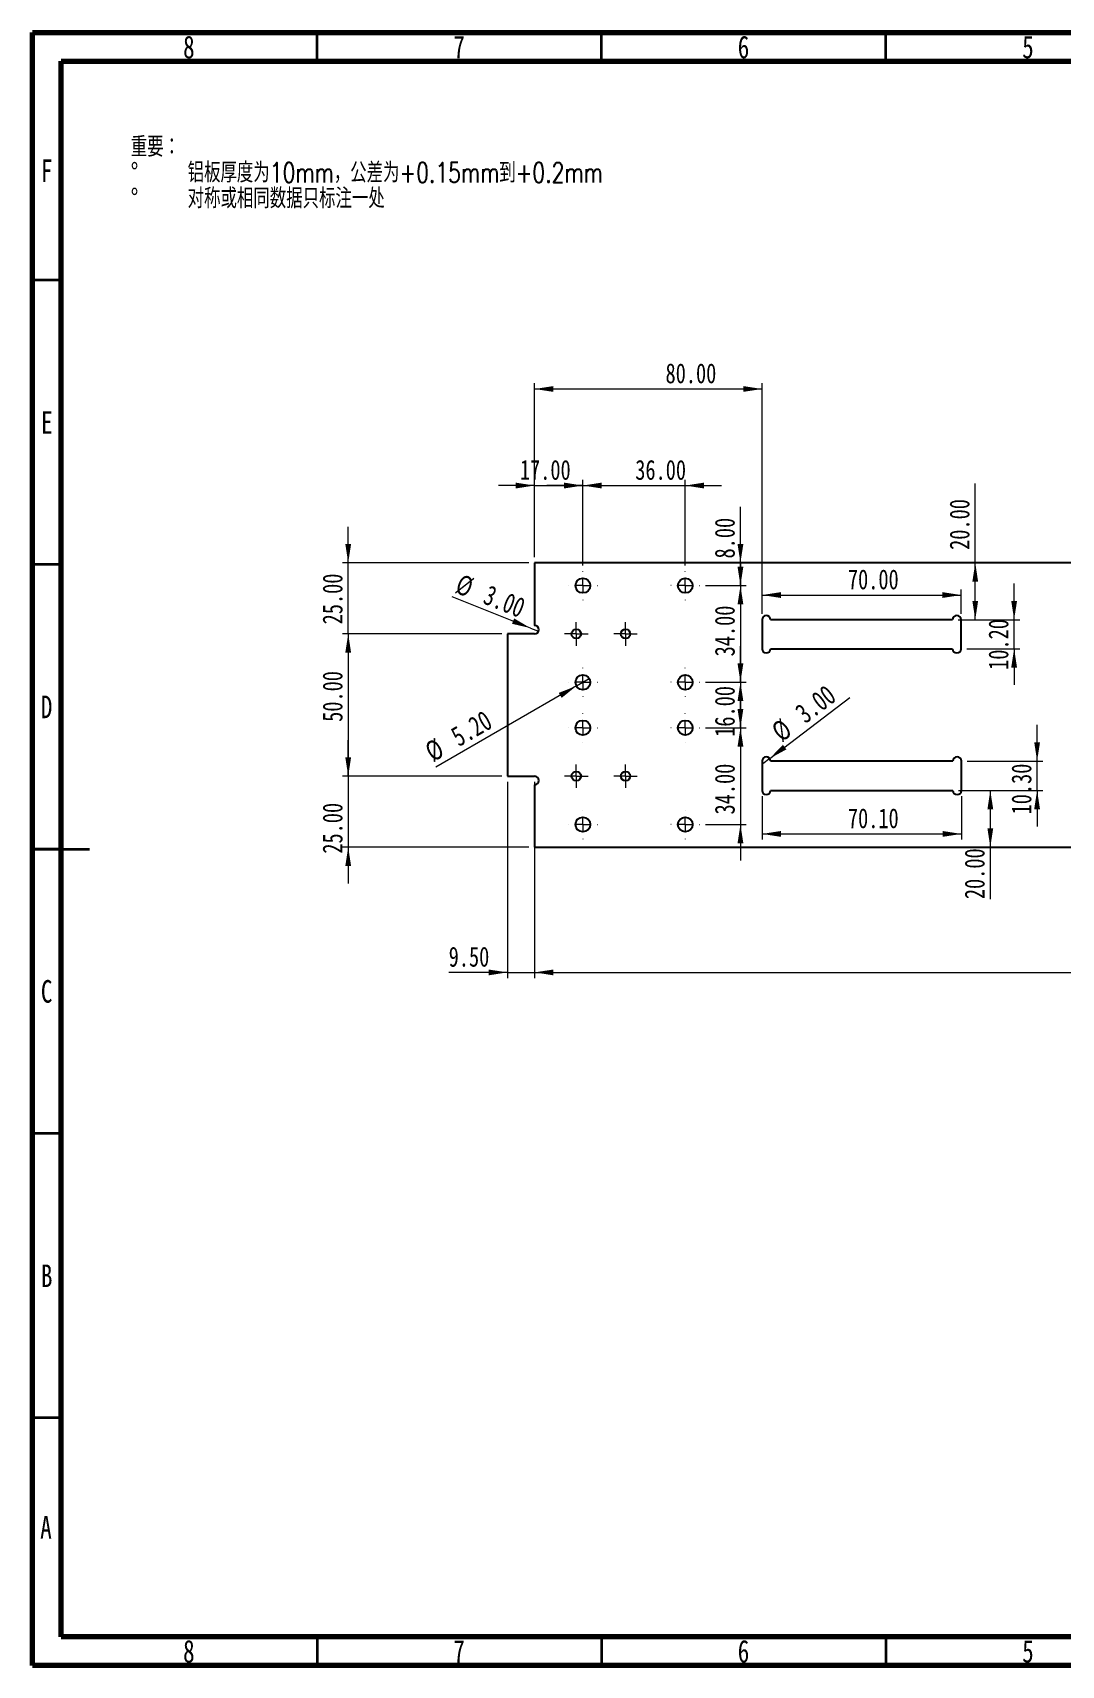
# Model space of a CAD drawing. Header units: millimetres. Extents: x 15 to 415, y 5 to 292.
# Drawn here: x 15 to 195.8, y 5 to 292 of the extents above; entities that cross this region are included whole.
import ezdxf

# ---------------------------------------------------------------- set-up
doc = ezdxf.new("R2010")
doc.units = ezdxf.units.MM
doc.styles.add('SLDTEXTSTYLE0', font='TXT', dxfattribs={"width": 0.75})
doc.styles.add('SLDTEXTSTYLE3', font='TXT', dxfattribs={"width": 0.75, "bigfont": 'bigfont'})
doc.dimstyles.new('SLDDIMSTYLE0', dxfattribs={"dimtxt": 3.5, "dimasz": 3.302, "dimexe": 0, "dimexo": 0.0625, "dimgap": 0.875, "dimtad": 1, "dimlfac": 2, "dimrnd": 1e-09, "dimzin": 4, "dimdsep": 46, "dimtxsty": 'SLDTEXTSTYLE0', "dimsah": 1, "dimcen": 0.09, "dimadec": 0, "dimazin": 1, "dimtfac": 1, "dimtmove": 0, "dimatfit": 0, "dimfxl": 0, "dimfrac": 2, "dimtolj": 1, "dimtzin": 12, "dimarcsym": 0})
doc.dimstyles.new('SLDDIMSTYLE1', dxfattribs={"dimtxt": 3.5, "dimasz": 3.302, "dimexe": 0, "dimexo": 0.0625, "dimgap": 0.875, "dimtad": 1, "dimlfac": 2, "dimrnd": 1e-09, "dimzin": 4, "dimdsep": 46, "dimtxsty": 'SLDTEXTSTYLE0', "dimblk1": 'NONE', "dimsah": 1, "dimcen": 0, "dimadec": 0, "dimazin": 1, "dimtfac": 1, "dimtmove": 0, "dimatfit": 3, "dimldrblk": 'NONE', "dimfxl": 0, "dimfrac": 2, "dimtolj": 1, "dimtzin": 12, "dimarcsym": 0})
doc.dimstyles.new('SLDDIMSTYLE2', dxfattribs={"dimtxt": 3.5, "dimasz": 3.302, "dimexe": 0, "dimexo": 0.0625, "dimgap": 0.875, "dimtad": 1, "dimlfac": 2, "dimrnd": 1e-09, "dimzin": 4, "dimdsep": 46, "dimtxsty": 'SLDTEXTSTYLE0', "dimsah": 1, "dimcen": 0.09, "dimadec": 0, "dimazin": 1, "dimtfac": 1, "dimtofl": 0, "dimtmove": 0, "dimatfit": 3, "dimfxl": 0, "dimfrac": 2, "dimtolj": 1, "dimtzin": 12, "dimarcsym": 0})

# ---------------------------------------------------------------- blocks, each defined once
blk = doc.blocks.new('_D')
at = {"color": 7, "linetype": 'Continuous', "lineweight": 0}
for p, q in [((97.47, 186.31), (69.47, 186.31)), ((70.47, 186.31), (70.47, 161.31)), ((97.47, 161.31), (69.47, 161.31))]:
    blk.add_line(p, q, dxfattribs=at)
at = {"color": 7, "linetype": 'Continuous', "lineweight": 18}
for points in [[(70.47, 186.31), (69.96, 183), (70.98, 183)], [(70.47, 161.31), (70.98, 164.61), (69.96, 164.61)]]:
    blk.add_solid(points, dxfattribs=at)
at = {"color": 7, "linetype": 'Continuous', "lineweight": 18, "insert": (65.96, 170.85), "char_height": 3.5, "attachment_point": 1, "rotation": 90, "style": 'SLDTEXTSTYLE0'}
blk.add_mtext('50.00', dxfattribs=at)
blk = doc.blocks.new('_D_1')
at = {"color": 7, "linetype": 'Continuous', "lineweight": 0}
for p, q in [((139.42, 194.81), (139.42, 201.16)), ((133.27, 194.81), (140.42, 194.81)), ((139.42, 194.81), (139.42, 177.81)), ((133.27, 177.81), (140.42, 177.81)), ((139.42, 177.81), (139.42, 171.46))]:
    blk.add_line(p, q, dxfattribs=at)
at = {"color": 7, "linetype": 'Continuous', "lineweight": 18}
for points in [[(139.42, 194.81), (139.93, 198.11), (138.91, 198.11)], [(139.42, 177.81), (138.91, 174.5), (139.93, 174.5)]]:
    blk.add_solid(points, dxfattribs=at)
at = {"color": 7, "linetype": 'Continuous', "lineweight": 18, "insert": (134.91, 182.36), "char_height": 3.5, "attachment_point": 1, "rotation": 90, "style": 'SLDTEXTSTYLE0'}
blk.add_mtext('34.00', dxfattribs=at)
blk = doc.blocks.new('_D_2')
at = {"color": 7, "linetype": 'Continuous', "lineweight": 0}
for p, q in [((111.72, 212.39), (105.37, 212.39)), ((111.72, 198.36), (111.72, 213.39)), ((111.72, 212.39), (129.72, 212.39)), ((129.72, 198.36), (129.72, 213.39)), ((129.72, 212.39), (136.07, 212.39))]:
    blk.add_line(p, q, dxfattribs=at)
at = {"color": 7, "linetype": 'Continuous', "lineweight": 18}
for points in [[(111.72, 212.39), (108.42, 212.9), (108.42, 211.88)], [(129.72, 212.39), (133.02, 211.88), (133.02, 212.9)]]:
    blk.add_solid(points, dxfattribs=at)
at = {"color": 7, "linetype": 'Continuous', "lineweight": 18, "insert": (120.93, 216.9), "char_height": 3.5, "attachment_point": 1, "style": 'SLDTEXTSTYLE0'}
blk.add_mtext('36.00', dxfattribs=at)
blk = doc.blocks.new('_D_3')
at = {"color": 7, "linetype": 'Continuous', "lineweight": 0}
for p, q in [((103.22, 212.39), (96.87, 212.39)), ((103.22, 199.81), (103.22, 213.39)), ((103.22, 212.39), (111.72, 212.39)), ((111.72, 198.36), (111.72, 213.39)), ((111.72, 212.39), (118.07, 212.39))]:
    blk.add_line(p, q, dxfattribs=at)
at = {"color": 7, "linetype": 'Continuous', "lineweight": 18}
for points in [[(103.22, 212.39), (99.92, 212.9), (99.92, 211.88)], [(111.72, 212.39), (115.02, 211.88), (115.02, 212.9)]]:
    blk.add_solid(points, dxfattribs=at)
at = {"color": 7, "linetype": 'Continuous', "lineweight": 18, "insert": (100.65, 216.9), "char_height": 3.5, "attachment_point": 1, "style": 'SLDTEXTSTYLE0'}
blk.add_mtext('17.00', dxfattribs=at)
blk = doc.blocks.new('_D_4')
at = {"color": 7, "linetype": 'Continuous', "lineweight": 0}
for q in [(112.84, 178.46), (85.85, 162.87)]:
    blk.add_line((110.59, 177.16), q, dxfattribs=at)
at = {"color": 7, "linetype": 'Continuous', "lineweight": 18}
blk.add_solid([(110.59, 177.16), (107.48, 175.94), (107.99, 175.06)], dxfattribs=at)
at = {"color": 7, "linetype": 'Continuous', "lineweight": 18, "char_height": 3.5, "attachment_point": 1, "rotation": 30, "style": 'SLDTEXTSTYLE0'}
for s, insert in [('5.20', (88.15, 169.44)), ('%%c', (83.6, 166.76))]:
    blk.add_mtext(s, dxfattribs=dict(at, insert=insert))
blk = doc.blocks.new('_None')
blk = doc.blocks.new('_D_6')
at = {"color": 7, "linetype": 'Continuous', "lineweight": 0}
for p, q in [((214.63, 155.31), (214.63, 161.66)), ((215.92, 155.31), (213.63, 155.31)), ((214.63, 155.31), (214.63, 148.81)), ((214.63, 148.81), (214.63, 142.46))]:
    blk.add_line(p, q, dxfattribs=at)
at = {"color": 7, "linetype": 'Continuous', "lineweight": 18}
for points in [[(214.63, 155.31), (215.13, 158.61), (214.12, 158.61)], [(214.63, 148.81), (214.12, 145.5), (215.13, 145.5)]]:
    blk.add_solid(points, dxfattribs=at)
at = {"color": 7, "linetype": 'Continuous', "lineweight": 18, "insert": (210.11, 145.33), "char_height": 3.5, "attachment_point": 1, "rotation": 90, "style": 'SLDTEXTSTYLE0'}
blk.add_mtext('13.00', dxfattribs=at)
blk = doc.blocks.new('_D_12')
at = {"color": 7, "linetype": 'Continuous', "lineweight": 0}
for p, q in [((98.47, 160.31), (98.47, 125.81)), ((103.22, 160.31), (103.22, 125.81)), ((98.47, 126.81), (88.13, 126.81)), ((98.47, 126.81), (103.22, 126.81)), ((103.22, 126.81), (109.57, 126.81))]:
    blk.add_line(p, q, dxfattribs=at)
at = {"color": 7, "linetype": 'Continuous', "lineweight": 18}
for points in [[(98.47, 126.81), (95.17, 127.31), (95.17, 126.3)], [(103.22, 126.81), (106.52, 126.3), (106.52, 127.31)]]:
    blk.add_solid(points, dxfattribs=at)
at = {"color": 7, "linetype": 'Continuous', "lineweight": 18, "insert": (88.13, 131.32), "char_height": 3.5, "attachment_point": 1, "style": 'SLDTEXTSTYLE0'}
blk.add_mtext('9.50', dxfattribs=at)
blk = doc.blocks.new('_D_13')
at = {"color": 7, "linetype": 'Continuous', "lineweight": 0}
for p, q in [((103.22, 147.81), (103.22, 125.81)), ((353.22, 147.81), (353.22, 125.81)), ((103.22, 126.81), (353.22, 126.81))]:
    blk.add_line(p, q, dxfattribs=at)
at = {"color": 7, "linetype": 'Continuous', "lineweight": 18}
for points in [[(103.22, 126.81), (106.52, 126.3), (106.52, 127.31)], [(353.22, 126.81), (349.92, 127.31), (349.92, 126.3)]]:
    blk.add_solid(points, dxfattribs=at)
at = {"color": 7, "linetype": 'Continuous', "lineweight": 18, "insert": (223.64, 131.32), "char_height": 3.5, "attachment_point": 1, "style": 'SLDTEXTSTYLE0'}
blk.add_mtext('500.00', dxfattribs=at)
blk = doc.blocks.new('_D_14')
at = {"color": 7, "linetype": 'Continuous', "lineweight": 0}
for p, q in [((139.42, 177.81), (139.42, 184.16)), ((133.27, 177.81), (140.42, 177.81)), ((139.42, 177.81), (139.42, 169.81)), ((133.27, 169.81), (140.42, 169.81)), ((139.42, 169.81), (139.42, 163.46))]:
    blk.add_line(p, q, dxfattribs=at)
at = {"color": 7, "linetype": 'Continuous', "lineweight": 18}
for points in [[(139.42, 177.81), (139.93, 181.11), (138.91, 181.11)], [(139.42, 169.81), (138.91, 166.5), (139.93, 166.5)]]:
    blk.add_solid(points, dxfattribs=at)
at = {"color": 7, "linetype": 'Continuous', "lineweight": 18, "insert": (134.91, 168.22), "char_height": 3.5, "attachment_point": 1, "rotation": 90, "style": 'SLDTEXTSTYLE0'}
blk.add_mtext('16.00', dxfattribs=at)
blk = doc.blocks.new('_D_15')
at = {"color": 7, "linetype": 'Continuous', "lineweight": 0}
for p, q in [((139.42, 169.81), (139.42, 176.16)), ((133.27, 169.81), (140.42, 169.81)), ((139.42, 169.81), (139.42, 152.81)), ((133.27, 152.81), (140.42, 152.81)), ((139.42, 152.81), (139.42, 146.46))]:
    blk.add_line(p, q, dxfattribs=at)
at = {"color": 7, "linetype": 'Continuous', "lineweight": 18}
for points in [[(139.42, 169.81), (139.93, 173.11), (138.91, 173.11)], [(139.42, 152.81), (138.91, 149.5), (139.93, 149.5)]]:
    blk.add_solid(points, dxfattribs=at)
at = {"color": 7, "linetype": 'Continuous', "lineweight": 18, "insert": (134.91, 154.57), "char_height": 3.5, "attachment_point": 1, "rotation": 90, "style": 'SLDTEXTSTYLE0'}
blk.add_mtext('34.00', dxfattribs=at)
blk = doc.blocks.new('_D_17')
at = {"color": 7, "linetype": 'Continuous', "lineweight": 0}
for p, q in [((139.42, 198.81), (139.42, 208.62)), ((139.42, 198.81), (139.42, 194.81)), ((133.27, 194.81), (140.42, 194.81)), ((139.42, 194.81), (139.42, 188.46))]:
    blk.add_line(p, q, dxfattribs=at)
at = {"color": 7, "linetype": 'Continuous', "lineweight": 18}
for points in [[(139.42, 198.81), (139.93, 202.11), (138.91, 202.11)], [(139.42, 194.81), (138.91, 191.5), (139.93, 191.5)]]:
    blk.add_solid(points, dxfattribs=at)
at = {"color": 7, "linetype": 'Continuous', "lineweight": 18, "insert": (134.91, 199.57), "char_height": 3.5, "attachment_point": 1, "rotation": 90, "style": 'SLDTEXTSTYLE0'}
blk.add_mtext('8.00', dxfattribs=at)
blk = doc.blocks.new('_D_18')
at = {"color": 7, "linetype": 'Continuous', "lineweight": 0}
for p, q in [((187.53, 188.81), (187.53, 195.16)), ((179.22, 188.81), (188.53, 188.81)), ((187.53, 183.71), (187.53, 188.81)), ((179.22, 183.71), (188.53, 183.71)), ((187.53, 183.71), (187.53, 177.36))]:
    blk.add_line(p, q, dxfattribs=at)
at = {"color": 7, "linetype": 'Continuous', "lineweight": 18}
for points in [[(187.53, 188.81), (188.04, 192.11), (187.02, 192.11)], [(187.53, 183.71), (187.02, 180.4), (188.04, 180.4)]]:
    blk.add_solid(points, dxfattribs=at)
at = {"color": 7, "linetype": 'Continuous', "lineweight": 18, "insert": (183.02, 179.99), "char_height": 3.5, "attachment_point": 1, "rotation": 90, "style": 'SLDTEXTSTYLE0'}
blk.add_mtext('10.20', dxfattribs=at)
blk = doc.blocks.new('_D_19')
at = {"color": 7, "linetype": 'Continuous', "lineweight": 0}
for p, q in [((191.57, 163.96), (191.57, 170.31)), ((179.27, 163.96), (192.57, 163.96)), ((191.57, 158.81), (191.57, 163.96)), ((179.27, 158.81), (192.57, 158.81)), ((191.57, 158.81), (191.57, 152.46))]:
    blk.add_line(p, q, dxfattribs=at)
at = {"color": 7, "linetype": 'Continuous', "lineweight": 18}
for points in [[(191.57, 163.96), (192.08, 167.26), (191.06, 167.26)], [(191.57, 158.81), (191.06, 155.5), (192.08, 155.5)]]:
    blk.add_solid(points, dxfattribs=at)
at = {"color": 7, "linetype": 'Continuous', "lineweight": 18, "insert": (187.06, 154.58), "char_height": 3.5, "attachment_point": 1, "rotation": 90, "style": 'SLDTEXTSTYLE0'}
blk.add_mtext('10.30', dxfattribs=at)
blk = doc.blocks.new('_D_23')
at = {"color": 7, "linetype": 'Continuous', "lineweight": 0}
for p, q in [((103.22, 199.81), (103.22, 230.36)), ((143.22, 189.81), (143.22, 230.36)), ((143.22, 229.36), (103.22, 229.36))]:
    blk.add_line(p, q, dxfattribs=at)
at = {"color": 7, "linetype": 'Continuous', "lineweight": 18}
for points in [[(103.22, 229.36), (106.52, 228.86), (106.52, 229.87)], [(143.22, 229.36), (139.92, 229.87), (139.92, 228.86)]]:
    blk.add_solid(points, dxfattribs=at)
at = {"color": 7, "linetype": 'Continuous', "lineweight": 18, "insert": (126.25, 233.87), "char_height": 3.5, "attachment_point": 1, "style": 'SLDTEXTSTYLE0'}
blk.add_mtext('80.00', dxfattribs=at)
blk = doc.blocks.new('_D_25')
at = {"color": 7, "linetype": 'Continuous', "lineweight": 0}
for p, q in [((180.7, 198.81), (180.7, 212.72)), ((180.7, 188.81), (180.7, 198.81)), ((177.72, 188.81), (181.7, 188.81))]:
    blk.add_line(p, q, dxfattribs=at)
at = {"color": 7, "linetype": 'Continuous', "lineweight": 18}
for points in [[(180.7, 198.81), (180.19, 195.5), (181.2, 195.5)], [(180.7, 188.81), (181.2, 192.11), (180.19, 192.11)]]:
    blk.add_solid(points, dxfattribs=at)
at = {"color": 7, "linetype": 'Continuous', "lineweight": 18, "insert": (176.18, 201.08), "char_height": 3.5, "attachment_point": 1, "rotation": 90, "style": 'SLDTEXTSTYLE0'}
blk.add_mtext('20.00', dxfattribs=at)
blk = doc.blocks.new('_D_26')
at = {"color": 7, "linetype": 'Continuous', "lineweight": 0}
for p, q in [((177.77, 158.81), (184.34, 158.81)), ((183.34, 158.81), (183.34, 148.81)), ((183.34, 148.81), (183.34, 139.69))]:
    blk.add_line(p, q, dxfattribs=at)
at = {"color": 7, "linetype": 'Continuous', "lineweight": 18}
for points in [[(183.34, 158.81), (182.84, 155.5), (183.85, 155.5)], [(183.34, 148.81), (183.85, 152.11), (182.84, 152.11)]]:
    blk.add_solid(points, dxfattribs=at)
at = {"color": 7, "linetype": 'Continuous', "lineweight": 18, "insert": (178.83, 139.69), "char_height": 3.5, "attachment_point": 1, "rotation": 90, "style": 'SLDTEXTSTYLE0'}
blk.add_mtext('20.00', dxfattribs=at)
blk = doc.blocks.new('_D_30')
at = {"color": 7, "linetype": 'Continuous', "lineweight": 0}
for p, q in [((70.47, 161.31), (70.47, 167.66)), ((97.47, 161.31), (69.47, 161.31)), ((70.47, 161.31), (70.47, 148.81)), ((102.22, 148.81), (69.47, 148.81)), ((70.47, 148.81), (70.47, 142.46))]:
    blk.add_line(p, q, dxfattribs=at)
at = {"color": 7, "linetype": 'Continuous', "lineweight": 18}
for points in [[(70.47, 161.31), (70.98, 164.61), (69.96, 164.61)], [(70.47, 148.81), (69.96, 145.5), (70.98, 145.5)]]:
    blk.add_solid(points, dxfattribs=at)
at = {"color": 7, "linetype": 'Continuous', "lineweight": 18, "insert": (65.96, 147.68), "char_height": 3.5, "attachment_point": 1, "rotation": 90, "style": 'SLDTEXTSTYLE0'}
blk.add_mtext('25.00', dxfattribs=at)
blk = doc.blocks.new('_D_31')
at = {"color": 7, "linetype": 'Continuous', "lineweight": 0}
for p, q in [((70.47, 198.81), (70.47, 205.16)), ((102.22, 198.81), (69.47, 198.81)), ((70.47, 186.31), (70.47, 198.81)), ((97.47, 186.31), (69.47, 186.31)), ((70.47, 186.31), (70.47, 179.96))]:
    blk.add_line(p, q, dxfattribs=at)
at = {"color": 7, "linetype": 'Continuous', "lineweight": 18}
for points in [[(70.47, 198.81), (70.98, 202.11), (69.96, 202.11)], [(70.47, 186.31), (69.96, 183), (70.98, 183)]]:
    blk.add_solid(points, dxfattribs=at)
at = {"color": 7, "linetype": 'Continuous', "lineweight": 18, "insert": (65.96, 187.99), "char_height": 3.5, "attachment_point": 1, "rotation": 90, "style": 'SLDTEXTSTYLE0'}
blk.add_mtext('25.00', dxfattribs=at)
blk = doc.blocks.new('_D_32')
at = {"color": 7, "linetype": 'Continuous', "lineweight": 0}
for q in [(88.73, 192.84), (103.92, 186.78)]:
    blk.add_line((102.52, 187.33), q, dxfattribs=at)
at = {"color": 7, "linetype": 'Continuous', "lineweight": 18}
blk.add_solid([(102.52, 187.33), (99.64, 189.03), (99.27, 188.09)], dxfattribs=at)
at = {"color": 7, "linetype": 'Continuous', "lineweight": 18, "char_height": 3.5, "attachment_point": 1, "rotation": 338.2253, "style": 'SLDTEXTSTYLE0'}
for s, insert in [('%%c', (90.35, 196.91)), ('3.00', (95.27, 195))]:
    blk.add_mtext(s, dxfattribs=dict(at, insert=insert))
blk = doc.blocks.new('_D_33')
at = {"color": 7, "linetype": 'Continuous', "lineweight": 0}
for q in [(158.62, 175.14), (143.37, 163.5)]:
    blk.add_line((144.56, 164.41), q, dxfattribs=at)
at = {"color": 7, "linetype": 'Continuous', "lineweight": 18}
blk.add_solid([(144.56, 164.41), (147.5, 166.01), (146.88, 166.82)], dxfattribs=at)
at = {"color": 7, "linetype": 'Continuous', "lineweight": 18, "char_height": 3.5, "attachment_point": 1, "rotation": 37.3657, "style": 'SLDTEXTSTYLE0'}
for s, insert in [('3.00', (148.7, 173.22)), ('%%c', (144.54, 169.97))]:
    blk.add_mtext(s, dxfattribs=dict(at, insert=insert))
blk = doc.blocks.new('_D_34')
at = {"color": 7, "linetype": 'Continuous', "lineweight": 0}
for p, q in [((143.22, 189.81), (143.22, 194.14)), ((143.22, 193.14), (178.22, 193.14)), ((178.22, 189.81), (178.22, 194.14))]:
    blk.add_line(p, q, dxfattribs=at)
at = {"color": 7, "linetype": 'Continuous', "lineweight": 18}
for points in [[(143.22, 193.14), (146.52, 192.63), (146.52, 193.65)], [(178.22, 193.14), (174.92, 193.65), (174.92, 192.63)]]:
    blk.add_solid(points, dxfattribs=at)
at = {"color": 7, "linetype": 'Continuous', "lineweight": 18, "insert": (158.31, 197.65), "char_height": 3.5, "attachment_point": 1, "style": 'SLDTEXTSTYLE0'}
blk.add_mtext('70.00', dxfattribs=at)
blk = doc.blocks.new('_D_36')
at = {"color": 7, "linetype": 'Continuous', "lineweight": 0}
for p, q in [((143.22, 157.81), (143.22, 150.15)), ((178.27, 157.81), (178.27, 150.15)), ((143.22, 151.15), (178.27, 151.15))]:
    blk.add_line(p, q, dxfattribs=at)
at = {"color": 7, "linetype": 'Continuous', "lineweight": 18}
for points in [[(143.22, 151.15), (146.52, 150.64), (146.52, 151.66)], [(178.27, 151.15), (174.97, 151.66), (174.97, 150.64)]]:
    blk.add_solid(points, dxfattribs=at)
at = {"color": 7, "linetype": 'Continuous', "lineweight": 18, "insert": (158.31, 155.66), "char_height": 3.5, "attachment_point": 1, "style": 'SLDTEXTSTYLE0'}
blk.add_mtext('70.10', dxfattribs=at)
blk = doc.blocks.new('SW_NOTE_0_2')
at = {"color": 0, "linetype": 'Continuous', "lineweight": 0, "char_height": 3.5, "attachment_point": 1}
for s, insert, style in [('重要：', (0, 4.51), 'SLDTEXTSTYLE3'), ('%%d', (0, -0.01), 'SLDTEXTSTYLE0'), ('铝板厚度为10mm，公差为+0.15mm到+0.2mm', (10, -0.01), 'SLDTEXTSTYLE3'), ('%%d', (0, -4.54), 'SLDTEXTSTYLE0'), ('对称或相同数据只标注一处', (10, -4.54), 'SLDTEXTSTYLE3')]:
    blk.add_mtext(s, dxfattribs=dict(at, insert=insert, style=style))
blk = doc.blocks.new('SW_CENTERMARKSYMBOL_0')
at = {"color": 0, "linetype": 'Continuous', "lineweight": 18}
for p, q in [((-2.5, 0), (-2.55, 0)), ((0, 0), (-1.25, 0)), ((0, 2.5), (0, 2.55)), ((0, 0), (0, 1.25)), ((0, 0), (0, -1.25)), ((0, 0), (1.25, 0)), ((2.5, 0), (2.55, 0)), ((0, -2.5), (0, -2.55))]:
    blk.add_line(p, q, dxfattribs=at)
blk = doc.blocks.new('SW_CENTERMARKSYMBOL_1')
at = {"color": 0, "linetype": 'Continuous', "lineweight": 18}
for p, q in [((-2.5, 0), (-2.55, 0)), ((0, 0), (-1.25, 0)), ((0, 2.5), (0, 2.55)), ((0, 0), (0, 1.25)), ((0, 0), (0, -1.25)), ((0, 0), (1.25, 0)), ((2.5, 0), (2.55, 0)), ((0, -2.5), (0, -2.55))]:
    blk.add_line(p, q, dxfattribs=at)
blk = doc.blocks.new('SW_CENTERMARKSYMBOL_2')
at = {"color": 0, "linetype": 'Continuous', "lineweight": 18}
for p, q in [((-2.5, 0), (-2.55, 0)), ((0, 0), (-1.25, 0)), ((0, 2.5), (0, 2.55)), ((0, 0), (0, 1.25)), ((0, 0), (0, -1.25)), ((0, 0), (1.25, 0)), ((2.5, 0), (2.55, 0)), ((0, -2.5), (0, -2.55))]:
    blk.add_line(p, q, dxfattribs=at)
blk = doc.blocks.new('SW_CENTERMARKSYMBOL_3')
at = {"color": 0, "linetype": 'Continuous', "lineweight": 18}
for p, q in [((-2.5, 0), (-2.55, 0)), ((0, 0), (-1.25, 0)), ((0, 2.5), (0, 2.55)), ((0, 0), (0, 1.25)), ((0, 0), (0, -1.25)), ((0, 0), (1.25, 0)), ((2.5, 0), (2.55, 0)), ((0, -2.5), (0, -2.55))]:
    blk.add_line(p, q, dxfattribs=at)
blk = doc.blocks.new('SW_CENTERMARKSYMBOL_4')
at = {"color": 0, "linetype": 'Continuous', "lineweight": 18}
for p, q in [((-2.5, 0), (-2.55, 0)), ((0, 0), (-1.25, 0)), ((0, 2.5), (0, 2.55)), ((0, 0), (0, 1.25)), ((0, 0), (0, -1.25)), ((0, 0), (1.25, 0)), ((2.5, 0), (2.55, 0)), ((0, -2.5), (0, -2.55))]:
    blk.add_line(p, q, dxfattribs=at)
blk = doc.blocks.new('SW_CENTERMARKSYMBOL_5')
at = {"color": 0, "linetype": 'Continuous', "lineweight": 18}
for p, q in [((-2.5, 0), (-2.55, 0)), ((0, 0), (-1.25, 0)), ((0, 2.5), (0, 2.55)), ((0, 0), (0, 1.25)), ((0, 0), (0, -1.25)), ((0, 0), (1.25, 0)), ((2.5, 0), (2.55, 0)), ((0, -2.5), (0, -2.55))]:
    blk.add_line(p, q, dxfattribs=at)
blk = doc.blocks.new('SW_CENTERMARKSYMBOL_6')
at = {"color": 0, "linetype": 'Continuous', "lineweight": 18}
for p, q in [((-2.5, 0), (-2.55, 0)), ((0, 0), (-1.25, 0)), ((0, 2.5), (0, 2.55)), ((0, 0), (0, 1.25)), ((0, 0), (0, -1.25)), ((0, 0), (1.25, 0)), ((2.5, 0), (2.55, 0)), ((0, -2.5), (0, -2.55))]:
    blk.add_line(p, q, dxfattribs=at)
blk = doc.blocks.new('SW_CENTERMARKSYMBOL_7')
at = {"color": 0, "linetype": 'Continuous', "lineweight": 18}
for p, q in [((-2.5, 0), (-2.55, 0)), ((0, 0), (-1.25, 0)), ((0, 2.5), (0, 2.55)), ((0, 0), (0, 1.25)), ((0, 0), (0, -1.25)), ((0, 0), (1.25, 0)), ((2.5, 0), (2.55, 0)), ((0, -2.5), (0, -2.55))]:
    blk.add_line(p, q, dxfattribs=at)
blk = doc.blocks.new('SW_CENTERMARKSYMBOL_24')
at = {"color": 0, "linetype": 'Continuous', "lineweight": 18}
for p, q in [((-1.25, 0), (-2.075, 0)), ((0, 0), (-1.25, 0)), ((0, 1.25), (0, 2.075)), ((0, 0), (0, 1.25)), ((0, 0), (0, -1.25)), ((0, 0), (1.25, 0)), ((1.25, 0), (2.075, 0)), ((0, -1.25), (0, -2.075))]:
    blk.add_line(p, q, dxfattribs=at)
blk = doc.blocks.new('SW_CENTERMARKSYMBOL_25')
at = {"color": 0, "linetype": 'Continuous', "lineweight": 18}
for p, q in [((-1.25, 0), (-2.075, 0)), ((0, 0), (-1.25, 0)), ((0, 1.25), (0, 2.075)), ((0, 0), (0, 1.25)), ((0, 0), (0, -1.25)), ((0, 0), (1.25, 0)), ((1.25, 0), (2.075, 0)), ((0, -1.25), (0, -2.075))]:
    blk.add_line(p, q, dxfattribs=at)
blk = doc.blocks.new('SW_CENTERMARKSYMBOL_26')
at = {"color": 0, "linetype": 'Continuous', "lineweight": 18}
for p, q in [((-1.25, 0), (-2.075, 0)), ((0, 0), (-1.25, 0)), ((0, 1.25), (0, 2.075)), ((0, 0), (0, 1.25)), ((0, 0), (0, -1.25)), ((0, 0), (1.25, 0)), ((1.25, 0), (2.075, 0)), ((0, -1.25), (0, -2.075))]:
    blk.add_line(p, q, dxfattribs=at)
blk = doc.blocks.new('SW_CENTERMARKSYMBOL_27')
at = {"color": 0, "linetype": 'Continuous', "lineweight": 18}
for p, q in [((-1.25, 0), (-2.075, 0)), ((0, 0), (-1.25, 0)), ((0, 1.25), (0, 2.075)), ((0, 0), (0, 1.25)), ((0, 0), (0, -1.25)), ((0, 0), (1.25, 0)), ((1.25, 0), (2.075, 0)), ((0, -1.25), (0, -2.075))]:
    blk.add_line(p, q, dxfattribs=at)

msp = doc.modelspace()

# ---------------------------------------------------------------- linework, layer by layer
at = {"color": 7, "linetype": 'Continuous', "lineweight": 70}
for p, q in [((15, 5), (15, 292)), ((15, 292), (415, 292)), ((20, 10), (20, 287)), ((20, 287), (410, 287)), ((410, 10), (20, 10)), ((415, 5), (15, 5))]:
    msp.add_line(p, q, dxfattribs=at)
at = {"color": 7, "linetype": 'Continuous', "lineweight": 35}
for p, q in [((65, 287), (65, 292)), ((115, 287), (115, 292)), ((165, 287), (165, 292)), ((20, 248.5), (15, 248.5)), ((20, 198.5), (15, 198.5)), ((15, 148.5), (25, 148.5)), ((20, 148.5), (15, 148.5)), ((20, 98.5), (15, 98.5)), ((20, 48.5), (15, 48.5)), ((65, 10), (65, 5)), ((115, 10), (115, 5)), ((165, 10), (165, 5))]:
    msp.add_line(p, q, dxfattribs=at)
at = {"color": 7, "linetype": 'Continuous', "lineweight": 25}
for p, q in [((103.2188, 198.8054), (103.2188, 187.8054)), ((353.2188, 198.8054), (103.2188, 198.8054)), ((143.2188, 188.8054), (143.2188, 183.7054)), ((176.7188, 188.8054), (144.7188, 188.8054)), ((178.2188, 183.7054), (178.2188, 188.8054)), ((98.4688, 186.3054), (98.4688, 161.3054)), ((103.2188, 186.3054), (98.4688, 186.3054)), ((144.7188, 183.7054), (176.7188, 183.7054)), ((143.2188, 163.9554), (143.2188, 158.8054)), ((176.7688, 163.9554), (144.7188, 163.9554)), ((178.2688, 158.8054), (178.2688, 163.9554)), ((98.4688, 161.3054), (103.2188, 161.3054)), ((103.2188, 159.8054), (103.2188, 148.8054)), ((144.7188, 158.8054), (176.7688, 158.8054)), ((103.2188, 148.8054), (353.2188, 148.8054))]:
    msp.add_line(p, q, dxfattribs=at)
for centre, radius in [((111.7188, 194.8054), 1.3), ((129.7188, 194.8054), 1.3), ((110.5688, 186.3054), 0.825), ((119.2188, 186.3054), 0.825), ((111.7188, 177.8054), 1.3), ((129.7188, 177.8054), 1.3), ((111.7188, 169.8054), 1.3), ((129.7188, 169.8054), 1.3), ((110.5688, 161.3054), 0.825), ((119.2188, 161.3054), 0.825), ((111.7188, 152.8054), 1.3), ((129.7188, 152.8054), 1.3)]:
    msp.add_circle(centre, radius, dxfattribs=at)
for centre, start, end in [((143.9688, 188.8054), 0, 180), ((177.4688, 188.8054), 0, 180), ((103.2188, 187.0554), 270, 90), ((143.9688, 183.7054), 180, 0), ((177.4688, 183.7054), 180, 0), ((143.9688, 163.9554), 0, 180), ((177.5188, 163.9554), 0, 180), ((103.2188, 160.5554), 270, 90), ((143.9688, 158.8054), 180, 0), ((177.5188, 158.8054), 180, 0)]:
    msp.add_arc(centre, 0.75, start, end, dxfattribs=at)

# ---------------------------------------------------------------- block references
at = {"color": 7, "linetype": 'Continuous', "lineweight": 0}
for name, p in [('SW_NOTE_0_2', (32.2443, 269.1747)), ('SW_CENTERMARKSYMBOL_7', (111.7188, 194.8054)), ('SW_CENTERMARKSYMBOL_1', (129.7188, 194.8054)), ('SW_CENTERMARKSYMBOL_27', (110.5688, 186.3054)), ('SW_CENTERMARKSYMBOL_26', (119.2188, 186.3054)), ('SW_CENTERMARKSYMBOL_6', (111.7188, 177.8054)), ('SW_CENTERMARKSYMBOL_5', (129.7188, 177.8054)), ('SW_CENTERMARKSYMBOL_4', (111.7188, 169.8054)), ('SW_CENTERMARKSYMBOL_3', (129.7188, 169.8054)), ('SW_CENTERMARKSYMBOL_24', (110.5688, 161.3054)), ('SW_CENTERMARKSYMBOL_25', (119.2188, 161.3054)), ('SW_CENTERMARKSYMBOL_0', (111.7188, 152.8054)), ('SW_CENTERMARKSYMBOL_2', (129.7188, 152.8054))]:
    msp.add_blockref(name, p, dxfattribs=at)

# ---------------------------------------------------------------- texts
at = {"color": 7, "linetype": 'Continuous', "lineweight": 0, "char_height": 3.9687, "attachment_point": 2, "style": 'SLDTEXTSTYLE0'}
for s, insert in [('8', (42.46, 291.4616)), ('7', (89.96, 291.4616)), ('6', (139.96, 291.4616)), ('5', (189.96, 291.4616)), ('F', (17.4577, 269.7116)), ('E', (17.5078, 225.4616)), ('D', (17.4527, 175.4616)), ('C', (17.4587, 125.4616)), ('B', (17.4706, 75.4616)), ('A', (17.3397, 31.2508)), ('8', (42.46, 9.4616)), ('7', (89.96, 9.4616)), ('6', (139.96, 9.4616)), ('5', (189.96, 9.4616))]:
    msp.add_mtext(s, dxfattribs=dict(at, insert=insert))

# ---------------------------------------------------------------- dimensions: what is measured, and where the dimension line sits
at = {"color": 7, "linetype": 'Continuous', "lineweight": 18}
for base, p1, p2, dimstyle, picture, middle in [((103.2188, 229.363), (143.2188, 188.8054), (103.2188, 198.8054), 'SLDDIMSTYLE2', '_D_23', (132.0709, 229.363)), ((111.7188, 212.3903), (103.2188, 198.8054), (111.7188, 197.3554), 'SLDDIMSTYLE0', '_D_3', (106.4651, 212.3903)), ((129.7188, 212.3903), (111.7188, 197.3554), (129.7188, 197.3554), 'SLDDIMSTYLE0', '_D_2', (126.7493, 212.3903)), ((178.2188, 193.1377), (143.2188, 188.8054), (178.2188, 188.8054), 'SLDDIMSTYLE2', '_D_34', (164.13, 193.1377)), ((103.2188, 126.8054), (98.4688, 161.3054), (103.2188, 161.3054), 'SLDDIMSTYLE0', '_D_12', (92.6558, 126.8054)), ((178.2688, 151.1478), (143.2188, 158.8054), (178.2688, 158.8054), 'SLDDIMSTYLE2', '_D_36', (164.13, 151.1478)), ((353.2188, 126.8054), (103.2188, 148.8054), (353.2188, 148.8054), 'SLDDIMSTYLE2', '_D_13', (230.75, 126.8054))]:
    dim = msp.add_linear_dim(base=base, p1=p1, p2=p2, dimstyle=dimstyle, dxfattribs=at)
    dim.commit()
    dim.dimension.update_dxf_attribs({"geometry": picture, "text_midpoint": middle, "dimtype": 160})
for base, p1, p2, dimstyle, picture, middle in [((180.6953, 198.8054), (176.7188, 188.8054), (103.2188, 198.8054), 'SLDDIMSTYLE2', '_D_25', (180.6953, 206.9018)), ((139.4195, 194.8054), (103.2188, 198.8054), (132.2688, 194.8054), 'SLDDIMSTYLE0', '_D_17', (139.4195, 204.0925)), ((70.4688, 198.8054), (98.4688, 186.3054), (103.2188, 198.8054), 'SLDDIMSTYLE0', '_D_31', (70.4688, 193.8039)), ((139.4195, 177.8054), (132.2688, 194.8054), (132.2688, 177.8054), 'SLDDIMSTYLE0', '_D_1', (139.4195, 188.1798)), ((187.5309, 188.8054), (178.2188, 183.7054), (178.2188, 188.8054), 'SLDDIMSTYLE0', '_D_18', (187.5309, 185.8097)), ((70.4688, 161.3054), (98.4688, 186.3054), (98.4688, 161.3054), 'SLDDIMSTYLE0', '_D', (70.4688, 176.6656)), ((139.4195, 169.8054), (132.2688, 177.8054), (132.2688, 169.8054), 'SLDDIMSTYLE0', '_D_14', (139.4195, 174.0381)), ((139.4195, 152.8054), (132.2688, 169.8054), (132.2688, 152.8054), 'SLDDIMSTYLE0', '_D_15', (139.4195, 160.3845)), ((191.569, 163.9554), (178.2688, 158.8054), (178.2688, 163.9554), 'SLDDIMSTYLE0', '_D_19', (191.569, 160.4)), ((70.4688, 148.8054), (98.4688, 161.3054), (103.2188, 148.8054), 'SLDDIMSTYLE0', '_D_30', (70.4688, 153.4966)), ((214.626, 148.8054), (216.9188, 155.3054), (103.2188, 148.8054), 'SLDDIMSTYLE0', '_D_6', (214.626, 151.1478)), ((183.344, 148.8054), (176.7688, 158.8054), (103.2188, 148.8054), 'SLDDIMSTYLE2', '_D_26', (183.344, 145.5088))]:
    dim = msp.add_linear_dim(base=base, p1=p1, p2=p2, angle=90, dimstyle=dimstyle, dxfattribs=at)
    dim.commit()
    dim.dimension.update_dxf_attribs({"geometry": picture, "text_midpoint": middle, "dimtype": 160})
for p1, p2, picture, middle in [((103.9153, 186.7772), (102.5223, 187.3337), '_D_32', (94.9954, 190.3404)), ((112.8446, 178.4554), (110.593, 177.1554), '_D_4', (91.9045, 166.3657)), ((143.3727, 163.5003), (144.5649, 164.4106), '_D_33', (153.1852, 170.9931))]:
    dim = msp.add_diameter_dim_2p(p1=p1, p2=p2, dimstyle='SLDDIMSTYLE1', dxfattribs=at)
    dim.commit()
    dim.dimension.update_dxf_attribs({"geometry": picture, "text_midpoint": middle, "dimtype": 163})

doc.saveas('drawing.dxf')
